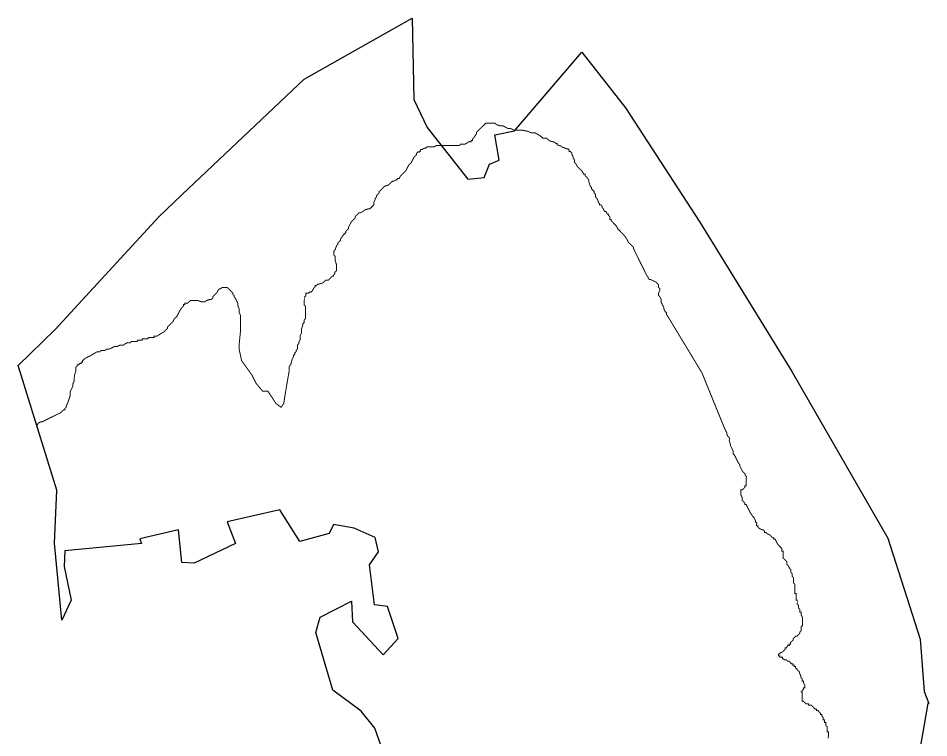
# Model space of a CAD drawing. Header units: metres. Extents: x 319662 to 323428, y 1852503 to 1859804.
# Drawn here: x 320619 to 323381, y 1857622 to 1859804 of the extents above; entities that cross this region are included whole.
import ezdxf

# ---------------------------------------------------------------- set-up
doc = ezdxf.new("R2010")
doc.units = ezdxf.units.M
doc.layers.add('HAZARDS LINE', color=1, linetype='Continuous')
doc.layers.add('village', color=3, linetype='Continuous')

msp = doc.modelspace()

# ---------------------------------------------------------------- linework, layer by layer
at = {"layer": 'HAZARDS LINE', "lineweight": 18}
msp.add_lwpolyline([(320675.4, 1858568.3, 3.02, 3.02, 0), (320675.6, 1858568.3, 3.02, 3.02, 0), (320679.7, 1858576.3, 3.02, 3.02, 0), (320687.7, 1858580.3, 3.02, 3.02, 0), (320691.8, 1858580.3, 3.02, 3.02, 0), (320699.8, 1858584.2, 3.02, 3.02, 0), (320724.1, 1858596.2, 3.02, 3.02, 0), (320732.1, 1858600.1, 3.02, 3.02, 0), (320740.2, 1858604.1, 3.02, 3.02, 0), (320748.3, 1858608.1, 3.02, 3.02, 0), (320752.3, 1858612.1, 3.02, 3.02, 0), (320756.4, 1858616.1, 3.02, 3.02, 0), (320760.4, 1858616.1, 3.02, 3.02, 0), (320760.4, 1858620.1, 3.02, 3.02, 0), (320764.5, 1858624.1, 3.02, 3.02, 0), (320764.5, 1858628.1, 3.02, 3.02, 0), (320768.6, 1858636.1, 3.02, 3.02, 0), (320772.7, 1858648.2, 3.02, 3.02, 0), (320776.8, 1858660.2, 3.02, 3.02, 0), (320776.8, 1858672.3, 3.02, 3.02, 0), (320780.9, 1858680.3, 3.02, 3.02, 0), (320785, 1858688.4, 3.02, 3.02, 0), (320785, 1858692.4, 3.02, 3.02, 0), (320785, 1858696.4, 3.02, 3.02, 0), (320789.1, 1858704.4, 3.02, 3.02, 0), (320789.1, 1858708.5, 3.02, 3.02, 0), (320789.2, 1858720.5, 3.02, 3.02, 0), (320793.3, 1858732.6, 3.02, 3.02, 0), (320793.3, 1858736.6, 3.02, 3.02, 0), (320793.3, 1858740.6, 3.02, 3.02, 0), (320793.4, 1858744.7, 3.02, 3.02, 0), (320797.4, 1858748.7, 3.02, 3.02, 0), (320797.4, 1858752.7, 3.02, 3.02, 0), (320801.5, 1858752.7, 3.02, 3.02, 0), (320805.5, 1858756.7, 3.02, 3.02, 0), (320809.5, 1858756.6, 3.02, 3.02, 0), (320809.6, 1858760.7, 3.02, 3.02, 0), (320813.6, 1858760.6, 3.02, 3.02, 0), (320813.6, 1858764.7, 3.02, 3.02, 0), (320821.7, 1858772.7, 3.02, 3.02, 0), (320829.8, 1858776.6, 3.02, 3.02, 0), (320837.9, 1858780.6, 3.02, 3.02, 0), (320858.1, 1858792.6, 3.02, 3.02, 0), (320862.1, 1858792.5, 3.02, 3.02, 0), (320866.1, 1858792.5, 3.02, 3.02, 0), (320870.1, 1858796.5, 3.02, 3.02, 0), (320874.2, 1858796.5, 3.02, 3.02, 0), (320878.2, 1858796.5, 3.02, 3.02, 0), (320882.2, 1858796.4, 3.02, 3.02, 0), (320886.3, 1858800.4, 3.02, 3.02, 0), (320894.3, 1858800.4, 3.02, 3.02, 0), (320902.4, 1858804.4, 3.02, 3.02, 0), (320910.5, 1858808.3, 3.02, 3.02, 0), (320918.5, 1858808.3, 3.02, 3.02, 0), (320926.6, 1858812.3, 3.02, 3.02, 0), (320930.6, 1858812.2, 3.02, 3.02, 0), (320934.6, 1858812.2, 3.02, 3.02, 0), (320938.7, 1858812.2, 3.02, 3.02, 0), (320942.7, 1858816.2, 3.02, 3.02, 0), (320950.8, 1858820.2, 3.02, 3.02, 0), (320954.8, 1858820.1, 3.02, 3.02, 0), (320958.8, 1858820.1, 3.02, 3.02, 0), (320962.9, 1858824.1, 3.02, 3.02, 0), (320974.9, 1858824, 3.02, 3.02, 0), (320979, 1858824, 3.02, 3.02, 0), (320983, 1858828, 3.02, 3.02, 0), (320987, 1858828, 3.02, 3.02, 0), (320991.1, 1858828, 3.02, 3.02, 0), (320995.1, 1858827.9, 3.02, 3.02, 0), (320995.1, 1858832, 3.02, 3.02, 0), (320999.1, 1858831.9, 3.02, 3.02, 0), (321003.2, 1858831.9, 3.02, 3.02, 0), (321007.2, 1858831.9, 3.02, 3.02, 0), (321011.2, 1858831.9, 3.02, 3.02, 0), (321015.3, 1858835.9, 3.02, 3.02, 0), (321019.3, 1858835.8, 3.02, 3.02, 0), (321027.3, 1858835.8, 3.02, 3.02, 0), (321031.4, 1858835.8, 3.02, 3.02, 0), (321031.4, 1858839.8, 3.02, 3.02, 0), (321035.4, 1858839.8, 3.02, 3.02, 0), (321039.4, 1858839.7, 3.02, 3.02, 0), (321051.5, 1858847.7, 3.02, 3.02, 0), (321059.6, 1858851.7, 3.02, 3.02, 0), (321067.7, 1858859.7, 3.02, 3.02, 0), (321071.8, 1858863.7, 3.02, 3.02, 0), (321071.8, 1858867.7, 3.02, 3.02, 0), (321075.8, 1858871.7, 3.02, 3.02, 0), (321079.9, 1858875.7, 3.02, 3.02, 0), (321088, 1858883.7, 3.02, 3.02, 0), (321092.1, 1858891.7, 3.02, 3.02, 0), (321096.1, 1858895.7, 3.02, 3.02, 0), (321100.2, 1858899.7, 3.02, 3.02, 0), (321108.3, 1858915.8, 3.02, 3.02, 0), (321116.4, 1858927.8, 3.02, 3.02, 0), (321120.5, 1858931.8, 3.02, 3.02, 0), (321120.5, 1858935.8, 3.02, 3.02, 0), (321124.5, 1858935.8, 3.02, 3.02, 0), (321124.5, 1858939.8, 3.02, 3.02, 0), (321132.6, 1858939.8, 3.02, 3.02, 0), (321136.6, 1858943.8, 3.02, 3.02, 0), (321140.7, 1858947.8, 3.02, 3.02, 0), (321144.7, 1858947.8, 3.02, 3.02, 0), (321148.7, 1858947.7, 3.02, 3.02, 0), (321156.8, 1858947.7, 3.02, 3.02, 0), (321160.8, 1858947.7, 3.02, 3.02, 0), (321164.8, 1858947.6, 3.02, 3.02, 0), (321176.9, 1858943.5, 3.02, 3.02, 0), (321180.9, 1858943.5, 3.02, 3.02, 0), (321184.9, 1858943.5, 3.02, 3.02, 0), (321189, 1858947.5, 3.02, 3.02, 0), (321201.1, 1858951.5, 3.02, 3.02, 0), (321205.1, 1858951.4, 3.02, 3.02, 0), (321209.1, 1858955.4, 3.02, 3.02, 0), (321209.2, 1858959.5, 3.02, 3.02, 0), (321217.3, 1858967.5, 3.02, 3.02, 0), (321221.3, 1858971.5, 3.02, 3.02, 0), (321225.4, 1858979.5, 3.02, 3.02, 0), (321229.4, 1858983.5, 3.02, 3.02, 0), (321233.5, 1858983.5, 3.02, 3.02, 0), (321237.5, 1858987.5, 3.02, 3.02, 0), (321241.5, 1858987.4, 3.02, 3.02, 0), (321245.6, 1858987.4, 3.02, 3.02, 0), (321249.6, 1858987.4, 3.02, 3.02, 0), (321253.6, 1858987.4, 3.02, 3.02, 0), (321257.6, 1858983.3, 3.02, 3.02, 0), (321261.6, 1858979.3, 3.02, 3.02, 0), (321265.6, 1858975.2, 3.02, 3.02, 0), (321269.6, 1858971.2, 3.02, 3.02, 0), (321269.6, 1858967.1, 3.02, 3.02, 0), (321273.6, 1858963.1, 3.02, 3.02, 0), (321273.6, 1858959.1, 3.02, 3.02, 0), (321277.5, 1858955, 3.02, 3.02, 0), (321281.5, 1858946.9, 3.02, 3.02, 0), (321285.5, 1858938.9, 3.02, 3.02, 0), (321285.5, 1858930.8, 3.02, 3.02, 0), (321289.4, 1858922.7, 3.02, 3.02, 0), (321289.4, 1858910.7, 3.02, 3.02, 0), (321293.3, 1858902.6, 3.02, 3.02, 0), (321293.3, 1858894.5, 3.02, 3.02, 0), (321293.2, 1858882.5, 3.02, 3.02, 0), (321293.2, 1858874.4, 3.02, 3.02, 0), (321293.1, 1858862.3, 3.02, 3.02, 0), (321293, 1858854.3, 3.02, 3.02, 0), (321288.7, 1858810, 3.02, 3.02, 0), (321288.7, 1858802, 3.02, 3.02, 0), (321296.5, 1858765.7, 3.02, 3.02, 0), (321328.4, 1858721.3, 3.02, 3.02, 0), (321340.4, 1858697, 3.02, 3.02, 0), (321360.3, 1858672.8, 3.02, 3.02, 0), (321376.4, 1858672.7, 3.02, 3.02, 0), (321400.4, 1858636.3, 3.02, 3.02, 0), (321416.4, 1858624.1, 3.02, 3.02, 0), (321424.5, 1858636.2, 3.02, 3.02, 0), (321428.7, 1858664.3, 3.02, 3.02, 0), (321441.2, 1858736.7, 3.02, 3.02, 0), (321441.2, 1858740.7, 3.02, 3.02, 0), (321441.3, 1858748.7, 3.02, 3.02, 0), (321445.3, 1858752.7, 3.02, 3.02, 0), (321449.4, 1858768.8, 3.02, 3.02, 0), (321453.5, 1858776.8, 3.02, 3.02, 0), (321453.5, 1858780.9, 3.02, 3.02, 0), (321457.6, 1858784.9, 3.02, 3.02, 0), (321457.6, 1858788.9, 3.02, 3.02, 0), (321461.7, 1858792.9, 3.02, 3.02, 0), (321461.7, 1858796.9, 3.02, 3.02, 0), (321465.7, 1858800.9, 3.02, 3.02, 0), (321465.8, 1858804.9, 3.02, 3.02, 0), (321465.8, 1858809, 3.02, 3.02, 0), (321465.8, 1858813, 3.02, 3.02, 0), (321469.9, 1858817, 3.02, 3.02, 0), (321469.9, 1858821, 3.02, 3.02, 0), (321474, 1858829, 3.02, 3.02, 0), (321474, 1858833.1, 3.02, 3.02, 0), (321474, 1858841.1, 3.02, 3.02, 0), (321478.1, 1858849.1, 3.02, 3.02, 0), (321478.1, 1858853.2, 3.02, 3.02, 0), (321478.2, 1858857.2, 3.02, 3.02, 0), (321478.2, 1858861.2, 3.02, 3.02, 0), (321482.3, 1858873.3, 3.02, 3.02, 0), (321482.3, 1858877.3, 3.02, 3.02, 0), (321486.4, 1858881.3, 3.02, 3.02, 0), (321486.4, 1858885.3, 3.02, 3.02, 0), (321486.4, 1858889.3, 3.02, 3.02, 0), (321490.5, 1858893.3, 3.02, 3.02, 0), (321490.5, 1858897.4, 3.02, 3.02, 0), (321490.5, 1858901.4, 3.02, 3.02, 0), (321490.5, 1858905.4, 3.02, 3.02, 0), (321490.5, 1858909.4, 3.02, 3.02, 0), (321490.6, 1858913.5, 3.02, 3.02, 0), (321490.6, 1858917.5, 3.02, 3.02, 0), (321490.6, 1858921.5, 3.02, 3.02, 0), (321490.6, 1858925.5, 3.02, 3.02, 0), (321490.7, 1858929.6, 3.02, 3.02, 0), (321486.7, 1858933.6, 3.02, 3.02, 0), (321486.7, 1858945.7, 3.02, 3.02, 0), (321486.8, 1858949.7, 3.02, 3.02, 0), (321486.8, 1858953.7, 3.02, 3.02, 0), (321486.8, 1858957.8, 3.02, 3.02, 0), (321490.9, 1858961.8, 3.02, 3.02, 0), (321490.9, 1858965.8, 3.02, 3.02, 0), (321490.9, 1858969.8, 3.02, 3.02, 0), (321494.9, 1858969.8, 3.02, 3.02, 0), (321499, 1858969.8, 3.02, 3.02, 0), (321503, 1858973.8, 3.02, 3.02, 0), (321507, 1858973.7, 3.02, 3.02, 0), (321511.1, 1858977.7, 3.02, 3.02, 0), (321515.2, 1858985.8, 3.02, 3.02, 0), (321519.2, 1858989.8, 3.02, 3.02, 0), (321519.2, 1858993.8, 3.02, 3.02, 0), (321523.3, 1858993.8, 3.02, 3.02, 0), (321527.3, 1858997.8, 3.02, 3.02, 0), (321531.3, 1858997.7, 3.02, 3.02, 0), (321543.4, 1859001.7, 3.02, 3.02, 0), (321551.5, 1859009.7, 3.02, 3.02, 0), (321555.5, 1859009.7, 3.02, 3.02, 0), (321559.6, 1859009.6, 3.02, 3.02, 0), (321563.6, 1859013.6, 3.02, 3.02, 0), (321567.7, 1859017.6, 3.02, 3.02, 0), (321571.7, 1859021.6, 3.02, 3.02, 0), (321575.7, 1859021.6, 3.02, 3.02, 0), (321575.8, 1859025.6, 3.02, 3.02, 0), (321579.8, 1859029.6, 3.02, 3.02, 0), (321579.8, 1859033.7, 3.02, 3.02, 0), (321583.9, 1859037.7, 3.02, 3.02, 0), (321583.9, 1859041.7, 3.02, 3.02, 0), (321583.9, 1859045.7, 3.02, 3.02, 0), (321584, 1859049.7, 3.02, 3.02, 0), (321584, 1859057.8, 3.02, 3.02, 0), (321580.1, 1859069.9, 3.02, 3.02, 0), (321580.1, 1859073.9, 3.02, 3.02, 0), (321580.1, 1859077.9, 3.02, 3.02, 0), (321580.1, 1859082, 3.02, 3.02, 0), (321576.1, 1859086, 3.02, 3.02, 0), (321576.2, 1859090, 3.02, 3.02, 0), (321576.2, 1859094.1, 3.02, 3.02, 0), (321576.2, 1859098.1, 3.02, 3.02, 0), (321580.3, 1859102.1, 3.02, 3.02, 0), (321584.4, 1859114.1, 3.02, 3.02, 0), (321588.4, 1859118.1, 3.02, 3.02, 0), (321588.4, 1859122.1, 3.02, 3.02, 0), (321592.5, 1859126.1, 3.02, 3.02, 0), (321596.5, 1859130.1, 3.02, 3.02, 0), (321596.5, 1859134.2, 3.02, 3.02, 0), (321604.7, 1859146.2, 3.02, 3.02, 0), (321608.7, 1859150.2, 3.02, 3.02, 0), (321612.8, 1859154.2, 3.02, 3.02, 0), (321612.8, 1859158.2, 3.02, 3.02, 0), (321616.8, 1859162.2, 3.02, 3.02, 0), (321620.9, 1859166.2, 3.02, 3.02, 0), (321620.9, 1859170.2, 3.02, 3.02, 0), (321629.1, 1859186.3, 3.02, 3.02, 0), (321633.1, 1859190.3, 3.02, 3.02, 0), (321637.2, 1859194.3, 3.02, 3.02, 0), (321641.2, 1859198.3, 3.02, 3.02, 0), (321641.2, 1859202.3, 3.02, 3.02, 0), (321645.3, 1859206.3, 3.02, 3.02, 0), (321649.3, 1859210.3, 3.02, 3.02, 0), (321653.4, 1859214.3, 3.02, 3.02, 0), (321657.4, 1859214.3, 3.02, 3.02, 0), (321665.5, 1859218.3, 3.02, 3.02, 0), (321669.5, 1859222.3, 3.02, 3.02, 0), (321681.6, 1859226.2, 3.02, 3.02, 0), (321685.6, 1859226.2, 3.02, 3.02, 0), (321689.7, 1859230.2, 3.02, 3.02, 0), (321693.7, 1859234.2, 3.02, 3.02, 0), (321697.8, 1859238.2, 3.02, 3.02, 0), (321697.8, 1859242.2, 3.02, 3.02, 0), (321697.8, 1859246.2, 3.02, 3.02, 0), (321701.9, 1859254.3, 3.02, 3.02, 0), (321701.9, 1859258.3, 3.02, 3.02, 0), (321706, 1859262.3, 3.02, 3.02, 0), (321706, 1859266.3, 3.02, 3.02, 0), (321710.1, 1859270.3, 3.02, 3.02, 0), (321714.1, 1859274.3, 3.02, 3.02, 0), (321714.1, 1859278.3, 3.02, 3.02, 0), (321718.2, 1859282.3, 3.02, 3.02, 0), (321722.2, 1859286.3, 3.02, 3.02, 0), (321726.3, 1859290.3, 3.02, 3.02, 0), (321730.3, 1859294.3, 3.02, 3.02, 0), (321742.4, 1859298.3, 3.02, 3.02, 0), (321750.5, 1859306.3, 3.02, 3.02, 0), (321754.6, 1859310.3, 3.02, 3.02, 0), (321758.6, 1859310.3, 3.02, 3.02, 0), (321766.7, 1859314.2, 3.02, 3.02, 0), (321770.7, 1859318.2, 3.02, 3.02, 0), (321774.7, 1859318.2, 3.02, 3.02, 0), (321778.8, 1859326.2, 3.02, 3.02, 0), (321782.9, 1859330.2, 3.02, 3.02, 0), (321786.9, 1859334.2, 3.02, 3.02, 0), (321795, 1859342.2, 3.02, 3.02, 0), (321803.1, 1859358.3, 3.02, 3.02, 0), (321807.2, 1859362.3, 3.02, 3.02, 0), (321811.2, 1859366.3, 3.02, 3.02, 0), (321819.4, 1859382.3, 3.02, 3.02, 0), (321823.4, 1859386.3, 3.02, 3.02, 0), (321827.5, 1859390.3, 3.02, 3.02, 0), (321827.5, 1859394.4, 3.02, 3.02, 0), (321831.6, 1859398.4, 3.02, 3.02, 0), (321835.6, 1859398.3, 3.02, 3.02, 0), (321839.6, 1859402.3, 3.02, 3.02, 0), (321839.7, 1859406.4, 3.02, 3.02, 0), (321843.7, 1859406.3, 3.02, 3.02, 0), (321851.8, 1859410.3, 3.02, 3.02, 0), (321855.8, 1859410.3, 3.02, 3.02, 0), (321859.8, 1859414.3, 3.02, 3.02, 0), (321863.9, 1859414.3, 3.02, 3.02, 0), (321871.9, 1859414.2, 3.02, 3.02, 0), (321879.9, 1859414.2, 3.02, 3.02, 0), (321888, 1859418.2, 3.02, 3.02, 0), (321896.1, 1859418.1, 3.02, 3.02, 0), (321912.2, 1859418, 3.02, 3.02, 0), (321932.3, 1859417.9, 3.02, 3.02, 0), (321944.4, 1859417.8, 3.02, 3.02, 0), (321952.4, 1859417.8, 3.02, 3.02, 0), (321956.4, 1859417.7, 3.02, 3.02, 0), (321960.5, 1859421.7, 3.02, 3.02, 0), (321972.5, 1859421.7, 3.02, 3.02, 0), (321980.6, 1859425.6, 3.02, 3.02, 0), (321984.7, 1859429.6, 3.02, 3.02, 0), (321988.7, 1859429.6, 3.02, 3.02, 0), (321992.7, 1859429.6, 3.02, 3.02, 0), (321992.7, 1859433.6, 3.02, 3.02, 0), (321996.8, 1859433.6, 3.02, 3.02, 0), (321996.8, 1859437.6, 3.02, 3.02, 0), (322000.8, 1859441.6, 3.02, 3.02, 0), (322009, 1859453.6, 3.02, 3.02, 0), (322009, 1859457.7, 3.02, 3.02, 0), (322013, 1859461.7, 3.02, 3.02, 0), (322017.1, 1859465.7, 3.02, 3.02, 0), (322021.1, 1859469.7, 3.02, 3.02, 0), (322029.2, 1859477.7, 3.02, 3.02, 0), (322033.3, 1859481.7, 3.02, 3.02, 0), (322037.3, 1859485.7, 3.02, 3.02, 0), (322041.3, 1859485.6, 3.02, 3.02, 0), (322045.4, 1859485.6, 3.02, 3.02, 0), (322049.4, 1859485.6, 3.02, 3.02, 0), (322053.4, 1859485.6, 3.02, 3.02, 0), (322061.5, 1859485.5, 3.02, 3.02, 0), (322065.5, 1859485.5, 3.02, 3.02, 0), (322069.5, 1859481.4, 3.02, 3.02, 0), (322081.5, 1859477.3, 3.02, 3.02, 0), (322089.6, 1859477.3, 3.02, 3.02, 0), (322105.6, 1859469.1, 3.02, 3.02, 0), (322109.7, 1859469.1, 3.02, 3.02, 0), (322113.7, 1859469.1, 3.02, 3.02, 0), (322121.7, 1859465, 3.02, 3.02, 0), (322125.7, 1859465, 3.02, 3.02, 0), (322133.8, 1859464.9, 3.02, 3.02, 0), (322141.8, 1859464.9, 3.02, 3.02, 0), (322145.8, 1859464.9, 3.02, 3.02, 0), (322165.9, 1859460.7, 3.02, 3.02, 0), (322174, 1859456.7, 3.02, 3.02, 0), (322178, 1859456.6, 3.02, 3.02, 0), (322182, 1859456.6, 3.02, 3.02, 0), (322186, 1859456.6, 3.02, 3.02, 0), (322194.1, 1859452.5, 3.02, 3.02, 0), (322206.1, 1859444.4, 3.02, 3.02, 0), (322210.1, 1859440.3, 3.02, 3.02, 0), (322214.1, 1859440.3, 3.02, 3.02, 0), (322222.2, 1859440.3, 3.02, 3.02, 0), (322226.2, 1859436.2, 3.02, 3.02, 0), (322230.2, 1859432.2, 3.02, 3.02, 0), (322246.2, 1859428, 3.02, 3.02, 0), (322250.2, 1859424, 3.02, 3.02, 0), (322254.2, 1859424, 3.02, 3.02, 0), (322254.2, 1859419.9, 3.02, 3.02, 0), (322266.3, 1859415.8, 3.02, 3.02, 0), (322270.3, 1859411.8, 3.02, 3.02, 0), (322274.3, 1859411.8, 3.02, 3.02, 0), (322282.3, 1859407.7, 3.02, 3.02, 0), (322286.3, 1859407.7, 3.02, 3.02, 0), (322290.3, 1859403.6, 3.02, 3.02, 0), (322290.3, 1859399.6, 3.02, 3.02, 0), (322294.3, 1859399.6, 3.02, 3.02, 0), (322298.3, 1859395.5, 3.02, 3.02, 0), (322298.3, 1859391.5, 3.02, 3.02, 0), (322302.3, 1859383.4, 3.02, 3.02, 0), (322302.3, 1859379.4, 3.02, 3.02, 0), (322306.3, 1859375.3, 3.02, 3.02, 0), (322306.2, 1859371.3, 3.02, 3.02, 0), (322306.2, 1859367.3, 3.02, 3.02, 0), (322310.2, 1859363.3, 3.02, 3.02, 0), (322314.2, 1859355.2, 3.02, 3.02, 0), (322318.2, 1859351.1, 3.02, 3.02, 0), (322322.2, 1859347.1, 3.02, 3.02, 0), (322326.2, 1859343, 3.02, 3.02, 0), (322330.2, 1859339, 3.02, 3.02, 0), (322334.2, 1859330.9, 3.02, 3.02, 0), (322338.2, 1859330.9, 3.02, 3.02, 0), (322338.2, 1859326.9, 3.02, 3.02, 0), (322342.2, 1859322.8, 3.02, 3.02, 0), (322346.2, 1859318.8, 3.02, 3.02, 0), (322350.1, 1859310.7, 3.02, 3.02, 0), (322350.1, 1859306.7, 3.02, 3.02, 0), (322354.1, 1859294.6, 3.02, 3.02, 0), (322358.1, 1859290.5, 3.02, 3.02, 0), (322358, 1859286.5, 3.02, 3.02, 0), (322362, 1859282.4, 3.02, 3.02, 0), (322366, 1859278.4, 3.02, 3.02, 0), (322366, 1859274.4, 3.02, 3.02, 0), (322370, 1859270.3, 3.02, 3.02, 0), (322370, 1859262.3, 3.02, 3.02, 0), (322374, 1859258.2, 3.02, 3.02, 0), (322377.9, 1859250.1, 3.02, 3.02, 0), (322377.9, 1859246.1, 3.02, 3.02, 0), (322381.9, 1859242.1, 3.02, 3.02, 0), (322381.9, 1859238, 3.02, 3.02, 0), (322385.9, 1859238, 3.02, 3.02, 0), (322389.9, 1859234, 3.02, 3.02, 0), (322389.9, 1859229.9, 3.02, 3.02, 0), (322393.9, 1859225.9, 3.02, 3.02, 0), (322397.9, 1859217.8, 3.02, 3.02, 0), (322401.9, 1859217.8, 3.02, 3.02, 0), (322405.9, 1859209.7, 3.02, 3.02, 0), (322409.9, 1859209.7, 3.02, 3.02, 0), (322409.9, 1859205.7, 3.02, 3.02, 0), (322413.9, 1859201.6, 3.02, 3.02, 0), (322413.8, 1859197.6, 3.02, 3.02, 0), (322413.8, 1859193.6, 3.02, 3.02, 0), (322417.8, 1859193.6, 3.02, 3.02, 0), (322417.8, 1859189.5, 3.02, 3.02, 0), (322421.8, 1859185.5, 3.02, 3.02, 0), (322425.8, 1859181.4, 3.02, 3.02, 0), (322429.8, 1859177.4, 3.02, 3.02, 0), (322433.8, 1859173.3, 3.02, 3.02, 0), (322437.8, 1859165.3, 3.02, 3.02, 0), (322441.8, 1859161.2, 3.02, 3.02, 0), (322453.8, 1859149.1, 3.02, 3.02, 0), (322457.8, 1859145, 3.02, 3.02, 0), (322465.7, 1859132.9, 3.02, 3.02, 0), (322469.7, 1859124.8, 3.02, 3.02, 0), (322481.7, 1859112.7, 3.02, 3.02, 0), (322485.7, 1859108.6, 3.02, 3.02, 0), (322485.7, 1859104.6, 3.02, 3.02, 0), (322525.4, 1859023.9, 3.02, 3.02, 0), (322529.4, 1859019.8, 3.02, 3.02, 0), (322529.4, 1859015.8, 3.02, 3.02, 0), (322533.4, 1859011.7, 3.02, 3.02, 0), (322537.4, 1859011.7, 3.02, 3.02, 0), (322545.5, 1859007.6, 3.02, 3.02, 0), (322553.5, 1859003.6, 3.02, 3.02, 0), (322557.5, 1858999.5, 3.02, 3.02, 0), (322561.5, 1858995.5, 3.02, 3.02, 0), (322561.5, 1858991.4, 3.02, 3.02, 0), (322561.4, 1858987.4, 3.02, 3.02, 0), (322565.4, 1858983.4, 3.02, 3.02, 0), (322565.4, 1858979.3, 3.02, 3.02, 0), (322561.3, 1858971.3, 3.02, 3.02, 0), (322561.3, 1858967.3, 3.02, 3.02, 0), (322561.3, 1858963.3, 3.02, 3.02, 0), (322565.3, 1858959.2, 3.02, 3.02, 0), (322569.3, 1858951.1, 3.02, 3.02, 0), (322569.2, 1858943.1, 3.02, 3.02, 0), (322577.2, 1858926.9, 3.02, 3.02, 0), (322577.1, 1858922.9, 3.02, 3.02, 0), (322581.1, 1858914.8, 3.02, 3.02, 0), (322585.1, 1858910.8, 3.02, 3.02, 0), (322585.1, 1858906.8, 3.02, 3.02, 0), (322692.7, 1858729, 3.02, 3.02, 0), (322760.1, 1858563.6, 3.02, 3.02, 0), (322764, 1858555.5, 3.02, 3.02, 0), (322768, 1858547.5, 3.02, 3.02, 0), (322768, 1858543.4, 3.02, 3.02, 0), (322772, 1858535.4, 3.02, 3.02, 0), (322776, 1858531.3, 3.02, 3.02, 0), (322775.9, 1858523.3, 3.02, 3.02, 0), (322779.8, 1858507.1, 3.02, 3.02, 0), (322783.8, 1858499.1, 3.02, 3.02, 0), (322787.8, 1858491, 3.02, 3.02, 0), (322787.7, 1858482.9, 3.02, 3.02, 0), (322791.7, 1858478.9, 3.02, 3.02, 0), (322795.7, 1858470.8, 3.02, 3.02, 0), (322799.7, 1858462.7, 3.02, 3.02, 0), (322803.7, 1858454.7, 3.02, 3.02, 0), (322807.7, 1858450.6, 3.02, 3.02, 0), (322807.6, 1858446.6, 3.02, 3.02, 0), (322815.6, 1858430.4, 3.02, 3.02, 0), (322819.6, 1858426.4, 3.02, 3.02, 0), (322823.6, 1858422.3, 3.02, 3.02, 0), (322823.6, 1858418.3, 3.02, 3.02, 0), (322827.6, 1858414.3, 3.02, 3.02, 0), (322827.5, 1858410.3, 3.02, 3.02, 0), (322827.5, 1858406.2, 3.02, 3.02, 0), (322827.5, 1858402.2, 3.02, 3.02, 0), (322827.5, 1858398.2, 3.02, 3.02, 0), (322827.4, 1858394.2, 3.02, 3.02, 0), (322827.4, 1858390.1, 3.02, 3.02, 0), (322827.4, 1858386.1, 3.02, 3.02, 0), (322823.4, 1858386.1, 3.02, 3.02, 0), (322823.3, 1858382.1, 3.02, 3.02, 0), (322819.3, 1858378.1, 3.02, 3.02, 0), (322815.2, 1858374.1, 3.02, 3.02, 0), (322811.2, 1858374.1, 3.02, 3.02, 0), (322811.2, 1858370.1, 3.02, 3.02, 0), (322811.2, 1858366.1, 3.02, 3.02, 0), (322811.1, 1858362.1, 3.02, 3.02, 0), (322811.1, 1858358, 3.02, 3.02, 0), (322815.1, 1858350, 3.02, 3.02, 0), (322815.1, 1858345.9, 3.02, 3.02, 0), (322815, 1858341.9, 3.02, 3.02, 0), (322823, 1858333.8, 3.02, 3.02, 0), (322823, 1858329.8, 3.02, 3.02, 0), (322827, 1858329.8, 3.02, 3.02, 0), (322835, 1858313.6, 3.02, 3.02, 0), (322839, 1858305.5, 3.02, 3.02, 0), (322846.9, 1858293.4, 3.02, 3.02, 0), (322850.9, 1858289.4, 3.02, 3.02, 0), (322854.9, 1858281.3, 3.02, 3.02, 0), (322854.9, 1858277.3, 3.02, 3.02, 0), (322858.9, 1858273.2, 3.02, 3.02, 0), (322858.8, 1858265.2, 3.02, 3.02, 0), (322862.9, 1858265.1, 3.02, 3.02, 0), (322862.8, 1858261.1, 3.02, 3.02, 0), (322866.8, 1858257.1, 3.02, 3.02, 0), (322874.9, 1858253, 3.02, 3.02, 0), (322878.9, 1858253, 3.02, 3.02, 0), (322882.9, 1858248.9, 3.02, 3.02, 0), (322882.9, 1858244.9, 3.02, 3.02, 0), (322886.9, 1858244.9, 3.02, 3.02, 0), (322890.9, 1858240.8, 3.02, 3.02, 0), (322898.9, 1858236.8, 3.02, 3.02, 0), (322906.9, 1858228.7, 3.02, 3.02, 0), (322910.9, 1858228.6, 3.02, 3.02, 0), (322910.9, 1858224.6, 3.02, 3.02, 0), (322914.9, 1858224.6, 3.02, 3.02, 0), (322922.9, 1858208.4, 3.02, 3.02, 0), (322926.9, 1858204.4, 3.02, 3.02, 0), (322930.9, 1858200.3, 3.02, 3.02, 0), (322934.9, 1858196.3, 3.02, 3.02, 0), (322934.8, 1858192.3, 3.02, 3.02, 0), (322934.8, 1858188.2, 3.02, 3.02, 0), (322938.8, 1858188.2, 3.02, 3.02, 0), (322938.8, 1858184.2, 3.02, 3.02, 0), (322938.8, 1858176.1, 3.02, 3.02, 0), (322938.8, 1858172.1, 3.02, 3.02, 0), (322938.7, 1858168.1, 3.02, 3.02, 0), (322942.7, 1858164, 3.02, 3.02, 0), (322946.7, 1858160, 3.02, 3.02, 0), (322950.7, 1858155.9, 3.02, 3.02, 0), (322950.7, 1858147.9, 3.02, 3.02, 0), (322954.7, 1858143.8, 3.02, 3.02, 0), (322958.6, 1858135.8, 3.02, 3.02, 0), (322962.6, 1858131.7, 3.02, 3.02, 0), (322962.6, 1858123.7, 3.02, 3.02, 0), (322966.6, 1858119.6, 3.02, 3.02, 0), (322966.5, 1858111.6, 3.02, 3.02, 0), (322970.5, 1858107.5, 3.02, 3.02, 0), (322970.5, 1858099.5, 3.02, 3.02, 0), (322970.5, 1858091.4, 3.02, 3.02, 0), (322974.4, 1858087.4, 3.02, 3.02, 0), (322974.4, 1858079.3, 3.02, 3.02, 0), (322974.4, 1858075.3, 3.02, 3.02, 0), (322974.3, 1858067.3, 3.02, 3.02, 0), (322974.3, 1858063.2, 3.02, 3.02, 0), (322974.3, 1858059.2, 3.02, 3.02, 0), (322978.3, 1858059.2, 3.02, 3.02, 0), (322978.3, 1858055.2, 3.02, 3.02, 0), (322978.3, 1858051.1, 3.02, 3.02, 0), (322978.2, 1858047.1, 3.02, 3.02, 0), (322978.2, 1858043.1, 3.02, 3.02, 0), (322978.2, 1858039.1, 3.02, 3.02, 0), (322982.2, 1858039, 3.02, 3.02, 0), (322982.2, 1858035, 3.02, 3.02, 0), (322982.2, 1858031, 3.02, 3.02, 0), (322982.1, 1858027, 3.02, 3.02, 0), (322986.1, 1858022.9, 3.02, 3.02, 0), (322986.1, 1858014.9, 3.02, 3.02, 0), (322990.1, 1858010.8, 3.02, 3.02, 0), (322990.1, 1858006.8, 3.02, 3.02, 0), (322990, 1858002.8, 3.02, 3.02, 0), (322994.1, 1858002.7, 3.02, 3.02, 0), (322994, 1857998.7, 3.02, 3.02, 0), (322994, 1857994.7, 3.02, 3.02, 0), (322998, 1857986.6, 3.02, 3.02, 0), (322998, 1857982.6, 3.02, 3.02, 0), (322997.9, 1857978.6, 3.02, 3.02, 0), (322997.9, 1857974.5, 3.02, 3.02, 0), (322997.9, 1857970.5, 3.02, 3.02, 0), (322997.9, 1857966.5, 3.02, 3.02, 0), (322997.8, 1857962.5, 3.02, 3.02, 0), (322993.8, 1857958.5, 3.02, 3.02, 0), (322993.8, 1857954.4, 3.02, 3.02, 0), (322993.7, 1857950.4, 3.02, 3.02, 0), (322993.7, 1857946.4, 3.02, 3.02, 0), (322989.7, 1857942.4, 3.02, 3.02, 0), (322989.6, 1857938.4, 3.02, 3.02, 0), (322985.6, 1857934.4, 3.02, 3.02, 0), (322981.5, 1857930.4, 3.02, 3.02, 0), (322977.5, 1857930.4, 3.02, 3.02, 0), (322973.5, 1857926.4, 3.02, 3.02, 0), (322969.4, 1857922.4, 3.02, 3.02, 0), (322969.4, 1857918.4, 3.02, 3.02, 0), (322965.3, 1857914.4, 3.02, 3.02, 0), (322961.3, 1857910.4, 3.02, 3.02, 0), (322961.3, 1857906.3, 3.02, 3.02, 0), (322957.2, 1857906.4, 3.02, 3.02, 0), (322957.2, 1857902.3, 3.02, 3.02, 0), (322953.2, 1857902.4, 3.02, 3.02, 0), (322949.1, 1857894.3, 3.02, 3.02, 0), (322945.1, 1857894.4, 3.02, 3.02, 0), (322945.1, 1857890.3, 3.02, 3.02, 0), (322941, 1857886.3, 3.02, 3.02, 0), (322937, 1857882.3, 3.02, 3.02, 0), (322928.9, 1857878.4, 3.02, 3.02, 0), (322924.9, 1857874.4, 3.02, 3.02, 0), (322924.8, 1857870.3, 3.02, 3.02, 0), (322928.9, 1857870.3, 3.02, 3.02, 0), (322928.8, 1857866.3, 3.02, 3.02, 0), (322932.9, 1857866.3, 3.02, 3.02, 0), (322936.9, 1857866.2, 3.02, 3.02, 0), (322936.9, 1857862.2, 3.02, 3.02, 0), (322944.9, 1857858.1, 3.02, 3.02, 0), (322948.9, 1857858.1, 3.02, 3.02, 0), (322952.9, 1857854.1, 3.02, 3.02, 0), (322956.9, 1857854, 3.02, 3.02, 0), (322960.9, 1857850, 3.02, 3.02, 0), (322964.9, 1857845.9, 3.02, 3.02, 0), (322969, 1857845.9, 3.02, 3.02, 0), (322968.9, 1857841.9, 3.02, 3.02, 0), (322973, 1857841.9, 3.02, 3.02, 0), (322972.9, 1857837.8, 3.02, 3.02, 0), (322976.9, 1857837.8, 3.02, 3.02, 0), (322976.9, 1857833.8, 3.02, 3.02, 0), (322980.9, 1857829.8, 3.02, 3.02, 0), (322984.9, 1857825.7, 3.02, 3.02, 0), (322988.9, 1857821.7, 3.02, 3.02, 0), (322988.9, 1857817.6, 3.02, 3.02, 0), (322992.9, 1857809.6, 3.02, 3.02, 0), (322992.8, 1857805.5, 3.02, 3.02, 0), (322996.8, 1857801.5, 3.02, 3.02, 0), (322996.8, 1857797.5, 3.02, 3.02, 0), (322996.8, 1857793.4, 3.02, 3.02, 0), (323000.8, 1857793.4, 3.02, 3.02, 0), (323000.8, 1857789.4, 3.02, 3.02, 0), (323004.8, 1857781.3, 3.02, 3.02, 0), (323004.7, 1857777.3, 3.02, 3.02, 0), (323004.7, 1857773.3, 3.02, 3.02, 0), (323000.7, 1857773.3, 3.02, 3.02, 0), (323000.7, 1857769.3, 3.02, 3.02, 0), (322996.6, 1857765.3, 3.02, 3.02, 0), (322996.6, 1857761.2, 3.02, 3.02, 0), (322992.6, 1857761.3, 3.02, 3.02, 0), (322996.6, 1857761.2, 3.02, 3.02, 0), (322996.6, 1857757.2, 3.02, 3.02, 0), (322996.5, 1857745.1, 3.02, 3.02, 0), (322996.5, 1857741.1, 3.02, 3.02, 0), (322996.5, 1857737.1, 3.02, 3.02, 0), (322996.4, 1857733.1, 3.02, 3.02, 0), (323000.5, 1857733, 3.02, 3.02, 0), (323004.5, 1857729, 3.02, 3.02, 0), (323008.5, 1857724.9, 3.02, 3.02, 0), (323012.5, 1857724.9, 3.02, 3.02, 0), (323016.5, 1857724.9, 3.02, 3.02, 0), (323016.5, 1857720.9, 3.02, 3.02, 0), (323020.5, 1857720.8, 3.02, 3.02, 0), (323024.5, 1857720.8, 3.02, 3.02, 0), (323028.5, 1857716.8, 3.02, 3.02, 0), (323032.5, 1857712.7, 3.02, 3.02, 0), (323036.5, 1857708.7, 3.02, 3.02, 0), (323040.5, 1857708.6, 3.02, 3.02, 0), (323040.5, 1857704.6, 3.02, 3.02, 0), (323044.5, 1857704.6, 3.02, 3.02, 0), (323048.5, 1857700.5, 3.02, 3.02, 0), (323052.5, 1857696.5, 3.02, 3.02, 0), (323052.5, 1857692.5, 3.02, 3.02, 0), (323056.5, 1857692.4, 3.02, 3.02, 0), (323056.5, 1857688.4, 3.02, 3.02, 0), (323060.5, 1857684.4, 3.02, 3.02, 0), (323060.5, 1857680.3, 3.02, 3.02, 0), (323060.5, 1857676.3, 3.02, 3.02, 0), (323064.5, 1857676.3, 3.02, 3.02, 0), (323064.5, 1857672.3, 3.02, 3.02, 0), (323064.4, 1857668.3, 3.02, 3.02, 0), (323068.5, 1857668.2, 3.02, 3.02, 0), (323068.4, 1857664.2, 3.02, 3.02, 0), (323068.4, 1857660.2, 3.02, 3.02, 0), (323072.4, 1857656.1, 3.02, 3.02, 0), (323072.4, 1857652.1, 3.02, 3.02, 0), (323072.4, 1857648.1, 3.02, 3.02, 0), (323072.3, 1857644.1, 3.02, 3.02, 0), (323072.3, 1857640, 3.02, 3.02, 0), (323076.3, 1857640, 3.02, 3.02, 0), (323076.3, 1857636, 3.02, 3.02, 0), (323076.3, 1857632, 3.02, 3.02, 0), (323076.3, 1857627.9, 3.02, 3.02, 0), (323076.2, 1857623.9, 3.02, 3.02, 0), (323076.2, 1857619.9, 3.02, 3.02, 0)], format="xyseb", dxfattribs=at)
at = {"layer": 'village', "color": 3, "true_color": 0x00ff00}
msp.add_polyline3d([(321718.5, 1857599.7, 0), (321700.5, 1857651.5, 0), (321659.2, 1857703.2, 0), (321573, 1857766.1, 0), (321522, 1857941, 0), (321535, 1857987.5, 0), (321629.4, 1858036.1, 0), (321633.3, 1857973.5, 0), (321725.8, 1857873.3, 0), (321771.2, 1857923, 0), (321739.5, 1858020, 0), (321699.4, 1858025.3, 0), (321684.8, 1858146.8, 0), (321711.8, 1858185.9, 0), (321701.4, 1858229.2, 0), (321637.9, 1858257.6, 0), (321575, 1858268.4, 0), (321561.7, 1858241.8, 0), (321473, 1858216.8, 0), (321412.6, 1858313.7, 0), (321252.4, 1858276.4, 0), (321278, 1858210.7, 0), (321152.4, 1858151.5, 0), (321115.6, 1858153.1, 0), (321104.8, 1858252.2, 0), (320988, 1858225.3, 0), (320992.4, 1858210.9, 0), (320760.3, 1858189.4, 0), (320757.9, 1858141.3, 0), (320780, 1858039.1, 0), (320751.7, 1857979.1, 0), (320728.6, 1858212.4, 0), (320735.9, 1858372.8, 0), (320618.9, 1858750.7, 0), (320731.3, 1858860.4, 0), (321045.7, 1859202.1, 0), (321116.5, 1859269, 0), (321486.5, 1859619, 0), (321814.1, 1859804, 0), (321818.7, 1859557.8, 0), (321859.2, 1859472.2, 0), (321983.1, 1859316.4, 0), (322031.9, 1859321.3, 0), (322048.7, 1859361.8, 0), (322078, 1859373.6, 0), (322064.3, 1859450.2, 0), (322124.2, 1859462.2, 0), (322328.9, 1859701.4, 0), (322461.2, 1859532.7, 0), (322686.6, 1859185.4, 0), (322966, 1858732.7, 0), (323256.4, 1858227.2, 0), (323354.5, 1857921, 0), (323366.5, 1857762.3, 0), (323380.9, 1857725.7, 0), (323378.3, 1857725.7, 0), (323284.6, 1857193, 0)], dxfattribs=at)

doc.saveas('drawing.dxf')
